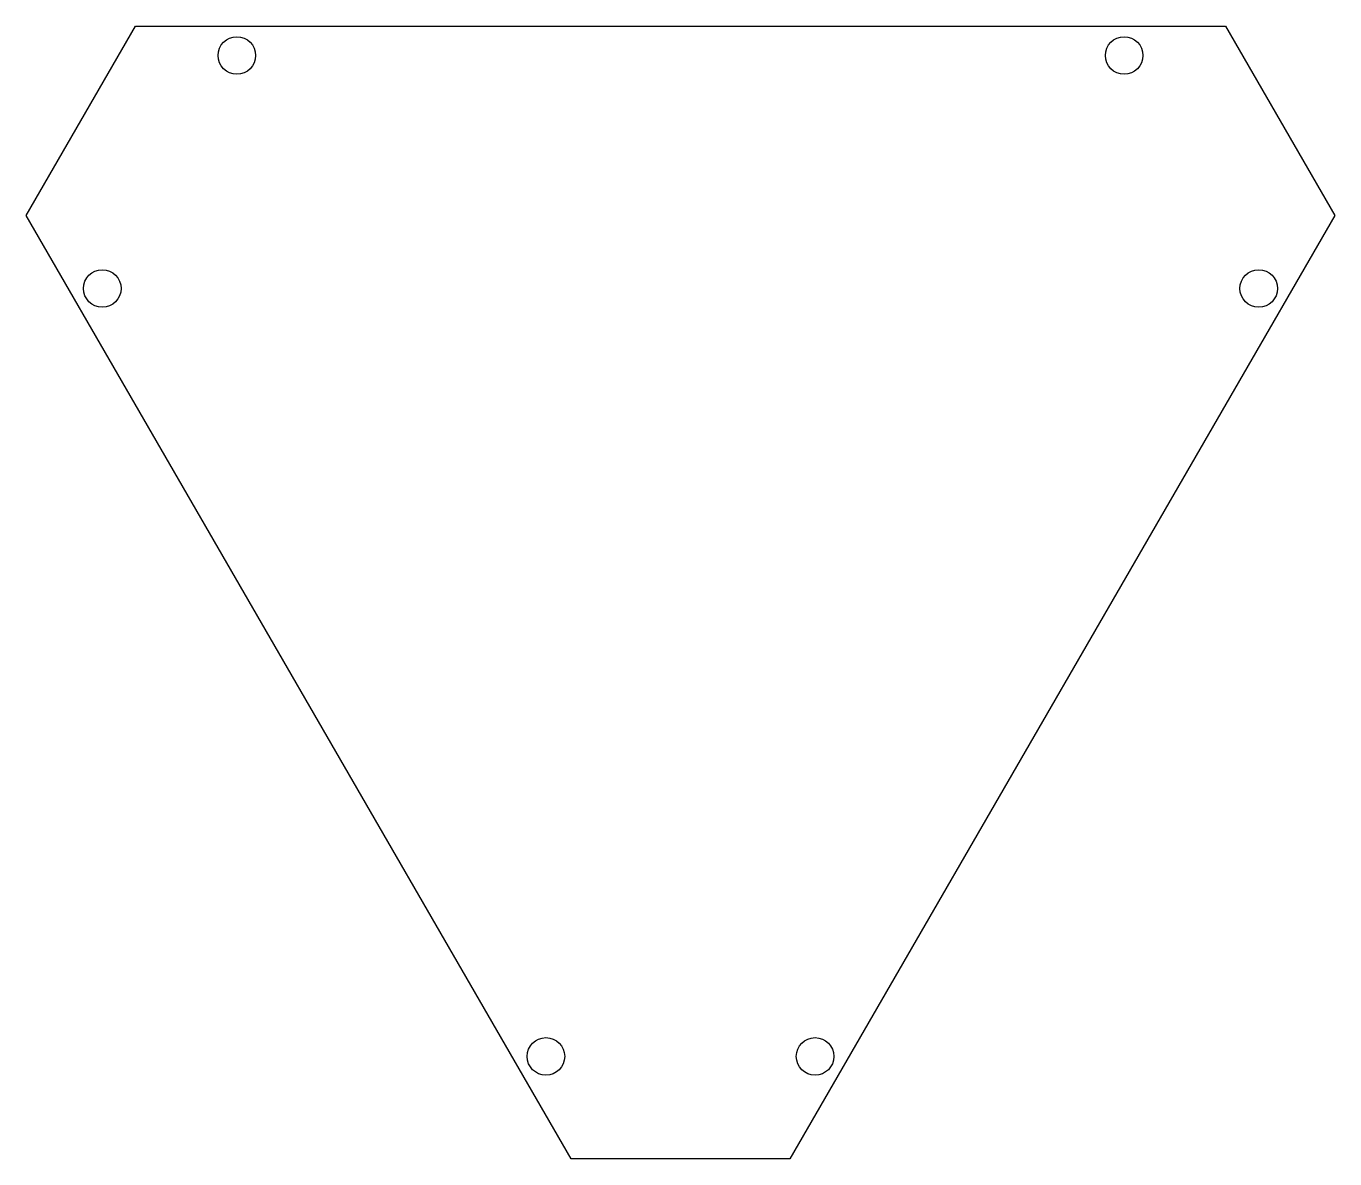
# Model space of a CAD drawing. Header units: millimetres. Extents: x -47.9 to 47.9, y -82.9 to 0.
import ezdxf

# ---------------------------------------------------------------- set-up
doc = ezdxf.new("R2010")
doc.units = ezdxf.units.MM
doc.layers.get('0').update_dxf_attribs({"linetype": 'CONTINUOUS'})

msp = doc.modelspace()

# ---------------------------------------------------------------- linework, layer by layer
msp.add_lwpolyline([(-47.888, -13.856), (-39.888, 0), (39.888, 0), (47.888, -13.856), (8, -82.945), (-8, -82.945)], close=True)
for centre in [(-32.468, -2.148), (32.468, -2.148), (-42.318, -19.209), (42.318, -19.209), (-9.85, -75.445), (9.85, -75.445)]:
    msp.add_circle(centre, 1.375)

doc.saveas('drawing.dxf')
